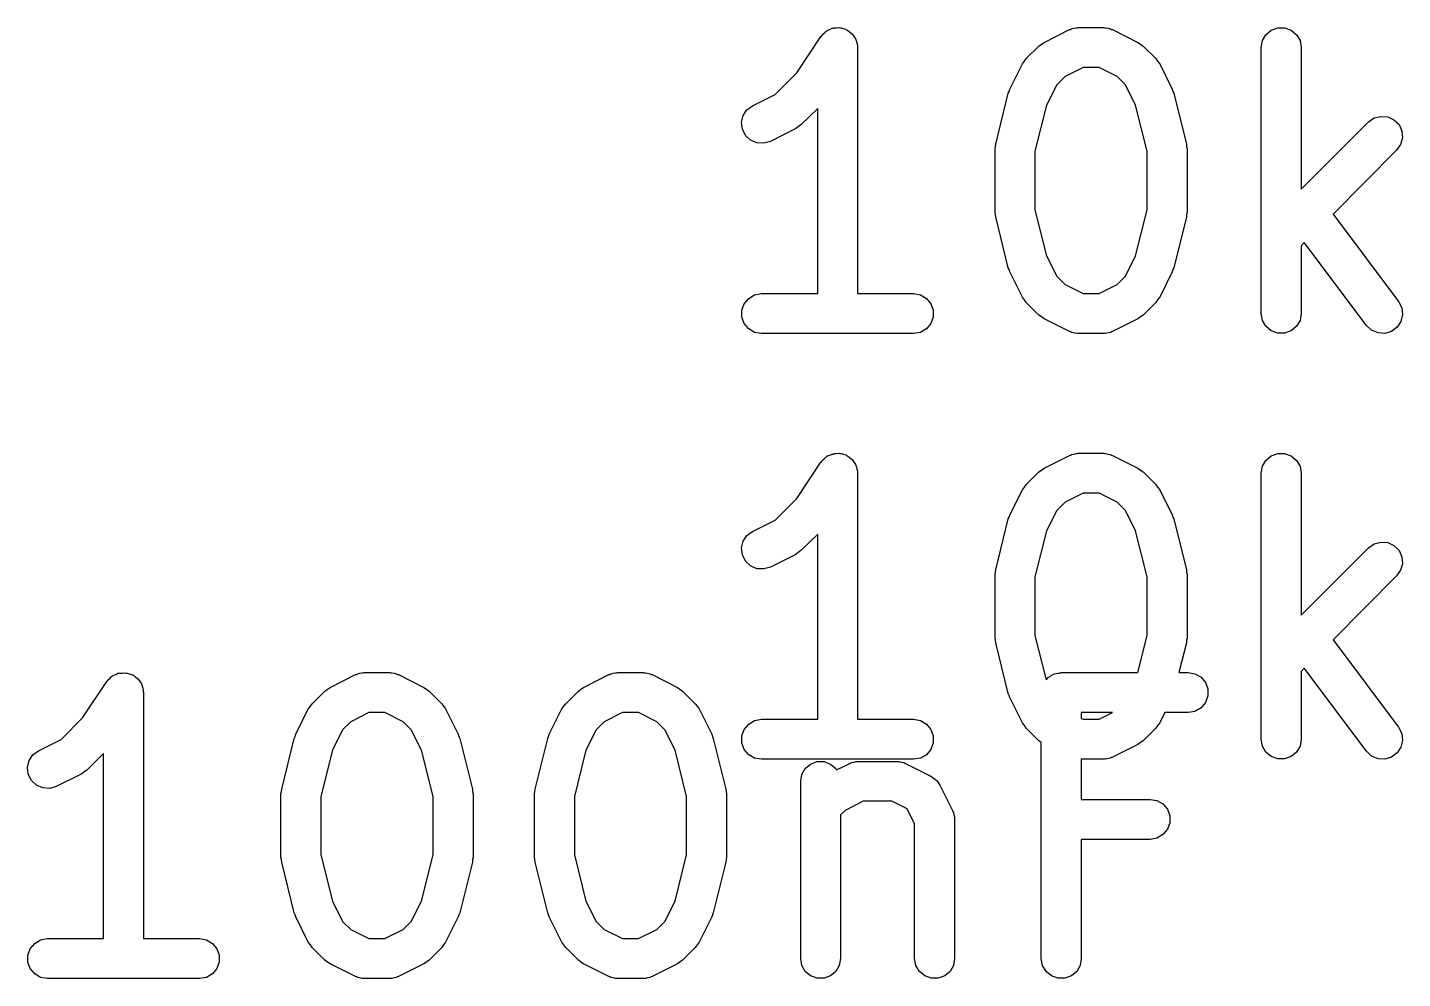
# Model space of a CAD drawing. Extents: x 128.4 to 190.5, y -130.4 to -95.9.
# Drawn here: x 163.41 to 168.57, y -110.23 to -106.65 of the extents above; entities that cross this region are included whole.
import ezdxf

# ---------------------------------------------------------------- set-up
doc = ezdxf.new("R2010")
doc.units = 0
doc.header["$MEASUREMENT"] = 0
doc.layers.add('BLACK', color=7, linetype='CONTINUOUS')

msp = doc.modelspace()

# ---------------------------------------------------------------- linework, layer by layer
at = {"layer": 'Black'}
for p, q in [((166.392, -106.68), (166.399, -106.674)), ((166.399, -106.674), (166.405, -106.668)), ((166.405, -106.668), (166.409, -106.666)), ((166.409, -106.666), (166.412, -106.663)), ((166.412, -106.663), (166.421, -106.66)), ((166.421, -106.66), (166.429, -106.656)), ((166.429, -106.656), (166.433, -106.656)), ((166.433, -106.656), (166.437, -106.654)), ((166.437, -106.654), (166.446, -106.654)), ((166.446, -106.654), (166.454, -106.653)), ((166.454, -106.653), (166.458, -106.654)), ((166.458, -106.654), (166.463, -106.654)), ((166.463, -106.654), (166.471, -106.657)), ((166.471, -106.657), (166.48, -106.659)), ((166.48, -106.659), (166.483, -106.662)), ((166.483, -106.662), (166.487, -106.663)), ((166.487, -106.663), (166.494, -106.669)), ((166.494, -106.669), (166.501, -106.674)), ((166.501, -106.674), (166.504, -106.677)), ((166.504, -106.677), (166.507, -106.68)), ((167.226, -106.709), (167.321, -106.661)), ((167.321, -106.661), (167.325, -106.66)), ((167.325, -106.66), (167.329, -106.658)), ((167.329, -106.658), (167.337, -106.656)), ((167.337, -106.656), (167.346, -106.654)), ((167.346, -106.654), (167.35, -106.654)), ((167.35, -106.654), (167.354, -106.653)), ((167.354, -106.653), (167.45, -106.653)), ((167.45, -106.653), (167.454, -106.654)), ((167.454, -106.654), (167.458, -106.654)), ((167.458, -106.654), (167.467, -106.656)), ((167.467, -106.656), (167.475, -106.658)), ((167.475, -106.658), (167.479, -106.66)), ((167.479, -106.66), (167.483, -106.661)), ((167.483, -106.661), (167.578, -106.709)), ((168.059, -106.68), (168.079, -106.663)), ((168.079, -106.663), (168.103, -106.654)), ((168.103, -106.654), (168.129, -106.654)), ((168.129, -106.654), (168.154, -106.663)), ((168.154, -106.663), (168.174, -106.68)), ((166.296, -106.823), (166.387, -106.687)), ((166.387, -106.687), (166.39, -106.684)), ((166.39, -106.684), (166.392, -106.68)), ((166.507, -106.68), (166.512, -106.688)), ((166.512, -106.688), (166.517, -106.695)), ((166.517, -106.695), (166.518, -106.699)), ((166.518, -106.699), (166.52, -106.702)), ((166.52, -106.702), (166.522, -106.711)), ((166.522, -106.711), (166.524, -106.72)), ((166.524, -106.72), (166.524, -106.724)), ((166.524, -106.724), (166.525, -106.728)), ((166.525, -106.728), (166.525, -107.653)), ((167.158, -106.77), (167.206, -106.723)), ((167.206, -106.723), (167.216, -106.716)), ((167.216, -106.716), (167.226, -106.709)), ((167.578, -106.709), (167.588, -106.716)), ((167.588, -106.716), (167.598, -106.723)), ((167.598, -106.723), (167.645, -106.77)), ((168.041, -106.728), (168.046, -106.702)), ((168.041, -107.728), (168.041, -106.728)), ((168.046, -106.702), (168.059, -106.68)), ((168.174, -106.68), (168.187, -106.702)), ((168.187, -106.702), (168.191, -106.728)), ((168.191, -106.728), (168.191, -107.261)), ((167.144, -106.79), (167.152, -106.78)), ((167.152, -106.78), (167.158, -106.77)), ((167.645, -106.77), (167.652, -106.78)), ((167.652, -106.78), (167.66, -106.79)), ((166.215, -106.905), (166.296, -106.823)), ((167.097, -106.885), (167.144, -106.79)), ((167.372, -106.803), (167.304, -106.837)), ((167.432, -106.803), (167.372, -106.803)), ((167.5, -106.837), (167.432, -106.803)), ((167.66, -106.79), (167.707, -106.885)), ((167.273, -106.868), (167.235, -106.945)), ((167.304, -106.837), (167.273, -106.868)), ((167.531, -106.868), (167.5, -106.837)), ((167.569, -106.945), (167.531, -106.868)), ((166.13, -106.947), (166.215, -106.905)), ((167.044, -107.091), (167.091, -106.9)), ((167.091, -106.9), (167.094, -106.893)), ((167.094, -106.893), (167.097, -106.885)), ((167.707, -106.885), (167.709, -106.893)), ((167.709, -106.893), (167.713, -106.9)), ((167.713, -106.9), (167.76, -107.091)), ((166.089, -107.009), (166.095, -106.984)), ((166.095, -106.984), (166.109, -106.962)), ((166.109, -106.962), (166.13, -106.947)), ((166.375, -106.957), (166.312, -107.019)), ((166.375, -107.653), (166.375, -106.957)), ((167.235, -106.945), (167.191, -107.118)), ((167.613, -107.118), (167.569, -106.945)), ((168.466, -106.993), (168.491, -106.987)), ((168.491, -106.987), (168.517, -106.989)), ((166.092, -107.035), (166.089, -107.009)), ((166.104, -107.059), (166.092, -107.035)), ((166.293, -107.033), (166.197, -107.081)), ((166.302, -107.026), (166.293, -107.033)), ((166.312, -107.019), (166.302, -107.026)), ((168.191, -107.261), (168.444, -107.008)), ((168.444, -107.008), (168.466, -106.993)), ((168.517, -106.989), (168.54, -107)), ((168.54, -107), (168.559, -107.018)), ((168.559, -107.018), (168.57, -107.042)), ((166.123, -107.076), (166.104, -107.059)), ((166.146, -107.087), (166.123, -107.076)), ((166.172, -107.088), (166.146, -107.087)), ((166.197, -107.081), (166.172, -107.088)), ((167.043, -107.1), (167.044, -107.091)), ((167.76, -107.091), (167.761, -107.1)), ((168.572, -107.068), (168.565, -107.093)), ((168.57, -107.042), (168.572, -107.068)), ((167.041, -107.109), (167.043, -107.1)), ((167.041, -107.347), (167.041, -107.109)), ((167.191, -107.118), (167.191, -107.338)), ((167.613, -107.338), (167.613, -107.118)), ((167.761, -107.1), (167.763, -107.109)), ((167.763, -107.109), (167.763, -107.347)), ((168.55, -107.114), (168.311, -107.354)), ((168.565, -107.093), (168.55, -107.114)), ((167.043, -107.356), (167.041, -107.347)), ((167.191, -107.338), (167.235, -107.511)), ((167.569, -107.511), (167.613, -107.338)), ((167.763, -107.347), (167.761, -107.356)), ((167.044, -107.365), (167.043, -107.356)), ((167.091, -107.556), (167.044, -107.365)), ((167.76, -107.365), (167.713, -107.556)), ((167.761, -107.356), (167.76, -107.365)), ((168.311, -107.354), (168.557, -107.683)), ((168.203, -107.461), (168.191, -107.473)), ((168.191, -107.473), (168.191, -107.728)), ((168.437, -107.773), (168.203, -107.461)), ((167.094, -107.563), (167.091, -107.556)), ((167.235, -107.511), (167.273, -107.588)), ((167.531, -107.588), (167.569, -107.511)), ((167.713, -107.556), (167.709, -107.563)), ((167.097, -107.571), (167.094, -107.563)), ((167.144, -107.666), (167.097, -107.571)), ((167.273, -107.588), (167.304, -107.619)), ((167.5, -107.619), (167.531, -107.588)), ((167.707, -107.571), (167.66, -107.666)), ((167.709, -107.563), (167.707, -107.571)), ((166.116, -107.671), (166.138, -107.658)), ((166.138, -107.658), (166.164, -107.653)), ((166.164, -107.653), (166.375, -107.653)), ((166.525, -107.653), (166.735, -107.653)), ((166.735, -107.653), (166.761, -107.658)), ((166.761, -107.658), (166.784, -107.671)), ((167.304, -107.619), (167.372, -107.653)), ((167.372, -107.653), (167.432, -107.653)), ((167.432, -107.653), (167.5, -107.619)), ((166.09, -107.715), (166.099, -107.691)), ((166.099, -107.691), (166.116, -107.671)), ((166.784, -107.671), (166.8, -107.691)), ((166.8, -107.691), (166.809, -107.715)), ((167.152, -107.676), (167.144, -107.666)), ((167.158, -107.686), (167.152, -107.676)), ((167.206, -107.734), (167.158, -107.686)), ((167.645, -107.686), (167.598, -107.734)), ((167.652, -107.676), (167.645, -107.686)), ((167.66, -107.666), (167.652, -107.676)), ((168.557, -107.683), (168.569, -107.706)), ((168.569, -107.706), (168.572, -107.732)), ((166.09, -107.741), (166.09, -107.715)), ((166.099, -107.766), (166.09, -107.741)), ((166.809, -107.741), (166.8, -107.766)), ((166.809, -107.715), (166.809, -107.741)), ((167.216, -107.74), (167.206, -107.734)), ((167.226, -107.748), (167.216, -107.74)), ((167.321, -107.795), (167.226, -107.748)), ((167.578, -107.748), (167.483, -107.795)), ((167.588, -107.74), (167.578, -107.748)), ((167.598, -107.734), (167.588, -107.74)), ((168.046, -107.754), (168.041, -107.728)), ((168.059, -107.776), (168.046, -107.754)), ((168.187, -107.754), (168.174, -107.776)), ((168.191, -107.728), (168.187, -107.754)), ((168.566, -107.758), (168.552, -107.779)), ((168.572, -107.732), (168.566, -107.758)), ((166.116, -107.786), (166.099, -107.766)), ((166.138, -107.799), (166.116, -107.786)), ((166.164, -107.803), (166.138, -107.799)), ((166.735, -107.803), (166.164, -107.803)), ((166.761, -107.799), (166.735, -107.803)), ((166.784, -107.786), (166.761, -107.799)), ((166.8, -107.766), (166.784, -107.786)), ((167.325, -107.796), (167.321, -107.795)), ((167.329, -107.799), (167.325, -107.796)), ((167.337, -107.8), (167.329, -107.799)), ((167.346, -107.803), (167.337, -107.8)), ((167.35, -107.802), (167.346, -107.803)), ((167.354, -107.803), (167.35, -107.802)), ((167.45, -107.803), (167.354, -107.803)), ((167.454, -107.802), (167.45, -107.803)), ((167.458, -107.803), (167.454, -107.802)), ((167.467, -107.8), (167.458, -107.803)), ((167.475, -107.799), (167.467, -107.8)), ((167.479, -107.796), (167.475, -107.799)), ((167.483, -107.795), (167.479, -107.796)), ((168.079, -107.793), (168.059, -107.776)), ((168.103, -107.802), (168.079, -107.793)), ((168.129, -107.802), (168.103, -107.802)), ((168.154, -107.793), (168.129, -107.802)), ((168.174, -107.776), (168.154, -107.793)), ((168.456, -107.791), (168.437, -107.773)), ((168.48, -107.801), (168.456, -107.791)), ((168.506, -107.803), (168.48, -107.801)), ((168.531, -107.795), (168.506, -107.803)), ((168.552, -107.779), (168.531, -107.795)), ((166.392, -108.28), (166.399, -108.274)), ((166.399, -108.274), (166.405, -108.268)), ((166.405, -108.268), (166.409, -108.266)), ((166.409, -108.266), (166.412, -108.263)), ((166.412, -108.263), (166.421, -108.26)), ((166.421, -108.26), (166.429, -108.256)), ((166.429, -108.256), (166.433, -108.256)), ((166.433, -108.256), (166.437, -108.254)), ((166.437, -108.254), (166.446, -108.254)), ((166.446, -108.254), (166.454, -108.253)), ((166.454, -108.253), (166.458, -108.254)), ((166.458, -108.254), (166.463, -108.254)), ((166.463, -108.254), (166.471, -108.257)), ((166.471, -108.257), (166.48, -108.259)), ((166.48, -108.259), (166.483, -108.262)), ((166.483, -108.262), (166.487, -108.263)), ((166.487, -108.263), (166.494, -108.269)), ((166.494, -108.269), (166.501, -108.274)), ((166.501, -108.274), (166.504, -108.277)), ((166.504, -108.277), (166.507, -108.28)), ((167.226, -108.309), (167.321, -108.261)), ((167.321, -108.261), (167.325, -108.26)), ((167.325, -108.26), (167.329, -108.258)), ((167.329, -108.258), (167.337, -108.256)), ((167.337, -108.256), (167.346, -108.254)), ((167.346, -108.254), (167.35, -108.254)), ((167.35, -108.254), (167.354, -108.253)), ((167.354, -108.253), (167.45, -108.253)), ((167.45, -108.253), (167.454, -108.254)), ((167.454, -108.254), (167.458, -108.254)), ((167.458, -108.254), (167.467, -108.256)), ((167.467, -108.256), (167.475, -108.258)), ((167.475, -108.258), (167.479, -108.26)), ((167.479, -108.26), (167.483, -108.261)), ((167.483, -108.261), (167.578, -108.309)), ((168.059, -108.28), (168.079, -108.263)), ((168.079, -108.263), (168.103, -108.254)), ((168.103, -108.254), (168.129, -108.254)), ((168.129, -108.254), (168.154, -108.263)), ((168.154, -108.263), (168.174, -108.28)), ((166.296, -108.423), (166.387, -108.287)), ((166.387, -108.287), (166.39, -108.284)), ((166.39, -108.284), (166.392, -108.28)), ((166.507, -108.28), (166.512, -108.288)), ((166.512, -108.288), (166.517, -108.295)), ((166.517, -108.295), (166.518, -108.299)), ((166.518, -108.299), (166.52, -108.302)), ((166.52, -108.302), (166.522, -108.311)), ((166.522, -108.311), (166.524, -108.32)), ((166.524, -108.32), (166.524, -108.324)), ((166.524, -108.324), (166.525, -108.328)), ((166.525, -108.328), (166.525, -109.253)), ((167.158, -108.37), (167.206, -108.323)), ((167.206, -108.323), (167.216, -108.316)), ((167.216, -108.316), (167.226, -108.309)), ((167.578, -108.309), (167.588, -108.316)), ((167.588, -108.316), (167.598, -108.323)), ((167.598, -108.323), (167.645, -108.37)), ((168.041, -108.328), (168.046, -108.302)), ((168.041, -109.328), (168.041, -108.328)), ((168.046, -108.302), (168.059, -108.28)), ((168.174, -108.28), (168.187, -108.302)), ((168.187, -108.302), (168.191, -108.328)), ((168.191, -108.328), (168.191, -108.861)), ((167.144, -108.39), (167.152, -108.38)), ((167.152, -108.38), (167.158, -108.37)), ((167.645, -108.37), (167.652, -108.38)), ((167.652, -108.38), (167.66, -108.39)), ((166.215, -108.505), (166.296, -108.423)), ((167.097, -108.485), (167.144, -108.39)), ((167.372, -108.403), (167.304, -108.437)), ((167.432, -108.403), (167.372, -108.403)), ((167.5, -108.437), (167.432, -108.403)), ((167.66, -108.39), (167.707, -108.485)), ((167.094, -108.493), (167.097, -108.485)), ((167.273, -108.468), (167.235, -108.545)), ((167.304, -108.437), (167.273, -108.468)), ((167.531, -108.468), (167.5, -108.437)), ((167.569, -108.545), (167.531, -108.468)), ((167.707, -108.485), (167.709, -108.493)), ((166.13, -108.547), (166.215, -108.505)), ((167.044, -108.691), (167.091, -108.5)), ((167.091, -108.5), (167.094, -108.493)), ((167.709, -108.493), (167.713, -108.5)), ((167.713, -108.5), (167.76, -108.691)), ((166.089, -108.609), (166.095, -108.584)), ((166.095, -108.584), (166.109, -108.562)), ((166.109, -108.562), (166.13, -108.547)), ((166.375, -108.557), (166.312, -108.619)), ((166.375, -109.253), (166.375, -108.557)), ((167.235, -108.545), (167.191, -108.718)), ((167.613, -108.718), (167.569, -108.545)), ((168.466, -108.593), (168.491, -108.587)), ((168.491, -108.587), (168.517, -108.589)), ((168.517, -108.589), (168.54, -108.6)), ((166.092, -108.635), (166.089, -108.609)), ((166.104, -108.659), (166.092, -108.635)), ((166.293, -108.633), (166.197, -108.681)), ((166.302, -108.626), (166.293, -108.633)), ((166.312, -108.619), (166.302, -108.626)), ((168.191, -108.861), (168.444, -108.608)), ((168.444, -108.608), (168.466, -108.593)), ((168.54, -108.6), (168.559, -108.618)), ((168.559, -108.618), (168.57, -108.642)), ((166.123, -108.676), (166.104, -108.659)), ((166.146, -108.687), (166.123, -108.676)), ((166.172, -108.688), (166.146, -108.687)), ((166.197, -108.681), (166.172, -108.688)), ((167.043, -108.7), (167.044, -108.691)), ((167.76, -108.691), (167.761, -108.7)), ((168.572, -108.668), (168.565, -108.693)), ((168.57, -108.642), (168.572, -108.668)), ((167.041, -108.709), (167.043, -108.7)), ((167.041, -108.947), (167.041, -108.709)), ((167.191, -108.718), (167.191, -108.938)), ((167.613, -108.938), (167.613, -108.718)), ((167.761, -108.7), (167.763, -108.709)), ((167.763, -108.709), (167.763, -108.947)), ((168.55, -108.714), (168.311, -108.954)), ((168.565, -108.693), (168.55, -108.714)), ((167.043, -108.956), (167.041, -108.947)), ((167.191, -108.938), (167.233, -109.104)), ((167.578, -109.077), (167.613, -108.938)), ((167.763, -108.947), (167.761, -108.956)), ((167.044, -108.965), (167.043, -108.956)), ((167.091, -109.156), (167.044, -108.965)), ((167.76, -108.965), (167.732, -109.077)), ((167.761, -108.956), (167.76, -108.965)), ((168.311, -108.954), (168.557, -109.283)), ((163.707, -109.108), (163.709, -109.104)), ((163.709, -109.104), (163.716, -109.098)), ((163.716, -109.098), (163.722, -109.092)), ((163.722, -109.092), (163.726, -109.09)), ((163.726, -109.09), (163.729, -109.087)), ((163.729, -109.087), (163.738, -109.084)), ((163.738, -109.084), (163.746, -109.08)), ((163.746, -109.08), (163.75, -109.08)), ((163.75, -109.08), (163.754, -109.079)), ((163.754, -109.079), (163.763, -109.079)), ((163.763, -109.079), (163.771, -109.078)), ((163.771, -109.078), (163.776, -109.079)), ((163.776, -109.079), (163.78, -109.079)), ((163.78, -109.079), (163.788, -109.082)), ((163.788, -109.082), (163.797, -109.084)), ((163.797, -109.084), (163.8, -109.086)), ((163.8, -109.086), (163.804, -109.087)), ((163.804, -109.087), (163.811, -109.093)), ((163.811, -109.093), (163.818, -109.098)), ((163.818, -109.098), (163.821, -109.102)), ((163.821, -109.102), (163.824, -109.104)), ((163.824, -109.104), (163.829, -109.112)), ((164.543, -109.133), (164.638, -109.085)), ((164.638, -109.085), (164.642, -109.084)), ((164.642, -109.084), (164.646, -109.082)), ((164.646, -109.082), (164.654, -109.08)), ((164.654, -109.08), (164.663, -109.078)), ((164.663, -109.078), (164.667, -109.078)), ((164.667, -109.078), (164.671, -109.077)), ((164.671, -109.077), (164.767, -109.077)), ((164.767, -109.077), (164.771, -109.078)), ((164.771, -109.078), (164.775, -109.078)), ((164.775, -109.078), (164.784, -109.08)), ((164.784, -109.08), (164.792, -109.082)), ((164.792, -109.082), (164.796, -109.084)), ((164.796, -109.084), (164.8, -109.085)), ((164.8, -109.085), (164.895, -109.133)), ((165.495, -109.133), (165.59, -109.085)), ((165.59, -109.085), (165.594, -109.084)), ((165.594, -109.084), (165.598, -109.082)), ((165.598, -109.082), (165.607, -109.08)), ((165.607, -109.08), (165.615, -109.078)), ((165.615, -109.078), (165.62, -109.078)), ((165.62, -109.078), (165.624, -109.077)), ((165.624, -109.077), (165.719, -109.077)), ((165.719, -109.077), (165.723, -109.078)), ((165.723, -109.078), (165.728, -109.078)), ((165.728, -109.078), (165.736, -109.08)), ((165.736, -109.08), (165.745, -109.082)), ((165.745, -109.082), (165.748, -109.084)), ((165.748, -109.084), (165.753, -109.085)), ((165.753, -109.085), (165.848, -109.133)), ((167.233, -109.104), (167.238, -109.1)), ((167.233, -109.104), (167.233, -109.104)), ((167.238, -109.1), (167.242, -109.095)), ((167.242, -109.095), (167.248, -109.092)), ((167.248, -109.092), (167.253, -109.087)), ((167.253, -109.087), (167.259, -109.085)), ((167.259, -109.085), (167.265, -109.082)), ((167.265, -109.082), (167.271, -109.081)), ((167.271, -109.081), (167.277, -109.079)), ((167.277, -109.079), (167.284, -109.079)), ((167.284, -109.079), (167.29, -109.077)), ((167.29, -109.077), (167.578, -109.077)), ((167.732, -109.077), (167.767, -109.077)), ((167.767, -109.077), (167.792, -109.082)), ((167.792, -109.082), (167.815, -109.095)), ((167.815, -109.095), (167.832, -109.115)), ((168.203, -109.061), (168.191, -109.073)), ((168.191, -109.073), (168.191, -109.328)), ((168.437, -109.373), (168.203, -109.061)), ((163.613, -109.247), (163.704, -109.111)), ((163.704, -109.111), (163.707, -109.108)), ((163.829, -109.112), (163.834, -109.119)), ((163.834, -109.119), (163.835, -109.123)), ((163.835, -109.123), (163.837, -109.127)), ((163.837, -109.127), (163.839, -109.136)), ((163.839, -109.136), (163.841, -109.144)), ((163.841, -109.144), (163.841, -109.148)), ((163.841, -109.148), (163.842, -109.152)), ((163.842, -109.152), (163.842, -110.077)), ((164.476, -109.195), (164.523, -109.147)), ((164.523, -109.147), (164.533, -109.14)), ((164.533, -109.14), (164.543, -109.133)), ((164.895, -109.133), (164.905, -109.14)), ((164.905, -109.14), (164.915, -109.147)), ((164.915, -109.147), (164.963, -109.195)), ((165.428, -109.195), (165.476, -109.147)), ((165.476, -109.147), (165.485, -109.14)), ((165.485, -109.14), (165.495, -109.133)), ((165.848, -109.133), (165.857, -109.14)), ((165.857, -109.14), (165.867, -109.147)), ((165.867, -109.147), (165.915, -109.195)), ((167.094, -109.163), (167.091, -109.156)), ((167.832, -109.115), (167.841, -109.139)), ((167.841, -109.139), (167.841, -109.165)), ((164.461, -109.214), (164.469, -109.204)), ((164.469, -109.204), (164.476, -109.195)), ((164.963, -109.195), (164.969, -109.204)), ((164.969, -109.204), (164.977, -109.214)), ((165.414, -109.214), (165.421, -109.204)), ((165.421, -109.204), (165.428, -109.195)), ((165.915, -109.195), (165.922, -109.204)), ((165.922, -109.204), (165.929, -109.214)), ((167.097, -109.171), (167.094, -109.163)), ((167.144, -109.266), (167.097, -109.171)), ((167.832, -109.19), (167.815, -109.21)), ((167.841, -109.165), (167.832, -109.19)), ((163.532, -109.329), (163.613, -109.247)), ((164.414, -109.309), (164.461, -109.214)), ((164.689, -109.227), (164.621, -109.262)), ((164.749, -109.227), (164.689, -109.227)), ((164.817, -109.262), (164.749, -109.227)), ((164.977, -109.214), (165.024, -109.309)), ((165.366, -109.309), (165.414, -109.214)), ((165.642, -109.227), (165.573, -109.262)), ((165.701, -109.227), (165.642, -109.227)), ((165.77, -109.262), (165.701, -109.227)), ((165.929, -109.214), (165.977, -109.309)), ((166.116, -109.271), (166.138, -109.258)), ((166.138, -109.258), (166.164, -109.253)), ((166.164, -109.253), (166.375, -109.253)), ((166.525, -109.253), (166.735, -109.253)), ((166.735, -109.253), (166.761, -109.258)), ((166.761, -109.258), (166.784, -109.271)), ((167.365, -109.227), (167.365, -109.25)), ((167.483, -109.227), (167.365, -109.227)), ((167.365, -109.25), (167.372, -109.253)), ((167.372, -109.253), (167.432, -109.253)), ((167.432, -109.253), (167.483, -109.227)), ((167.679, -109.227), (167.66, -109.266)), ((167.767, -109.227), (167.679, -109.227)), ((167.792, -109.223), (167.767, -109.227)), ((167.815, -109.21), (167.792, -109.223)), ((164.412, -109.317), (164.414, -109.309)), ((164.59, -109.292), (164.552, -109.369)), ((164.621, -109.262), (164.59, -109.292)), ((164.848, -109.292), (164.817, -109.262)), ((164.886, -109.369), (164.848, -109.292)), ((165.024, -109.309), (165.027, -109.317)), ((165.364, -109.317), (165.366, -109.309)), ((165.543, -109.292), (165.504, -109.369)), ((165.573, -109.262), (165.543, -109.292)), ((165.8, -109.292), (165.77, -109.262)), ((165.839, -109.369), (165.8, -109.292)), ((165.977, -109.309), (165.979, -109.317)), ((166.09, -109.315), (166.099, -109.291)), ((166.099, -109.291), (166.116, -109.271)), ((166.784, -109.271), (166.8, -109.291)), ((166.8, -109.291), (166.809, -109.315)), ((167.152, -109.276), (167.144, -109.266)), ((167.158, -109.286), (167.152, -109.276)), ((167.206, -109.334), (167.158, -109.286)), ((167.645, -109.286), (167.598, -109.334)), ((167.652, -109.276), (167.645, -109.286)), ((167.66, -109.266), (167.652, -109.276)), ((168.557, -109.283), (168.569, -109.306)), ((168.569, -109.306), (168.572, -109.332)), ((163.447, -109.371), (163.532, -109.329)), ((164.361, -109.515), (164.408, -109.325)), ((164.408, -109.325), (164.412, -109.317)), ((165.027, -109.317), (165.03, -109.325)), ((165.03, -109.325), (165.078, -109.515)), ((165.313, -109.515), (165.361, -109.325)), ((165.361, -109.325), (165.364, -109.317)), ((165.979, -109.317), (165.982, -109.325)), ((165.982, -109.325), (166.03, -109.515)), ((166.09, -109.341), (166.09, -109.315)), ((166.099, -109.366), (166.09, -109.341)), ((166.809, -109.341), (166.8, -109.366)), ((166.809, -109.315), (166.809, -109.341)), ((167.215, -109.34), (167.206, -109.334)), ((167.215, -110.152), (167.215, -109.34)), ((167.578, -109.348), (167.483, -109.395)), ((167.588, -109.34), (167.578, -109.348)), ((167.598, -109.334), (167.588, -109.34)), ((168.046, -109.354), (168.041, -109.328)), ((168.059, -109.376), (168.046, -109.354)), ((168.187, -109.354), (168.174, -109.376)), ((168.191, -109.328), (168.187, -109.354)), ((168.566, -109.358), (168.552, -109.379)), ((168.572, -109.332), (168.566, -109.358)), ((163.406, -109.434), (163.412, -109.408)), ((163.412, -109.408), (163.426, -109.387)), ((163.426, -109.387), (163.447, -109.371)), ((163.692, -109.381), (163.629, -109.444)), ((163.692, -110.077), (163.692, -109.381)), ((164.552, -109.369), (164.508, -109.543)), ((164.93, -109.543), (164.886, -109.369)), ((165.504, -109.369), (165.461, -109.543)), ((165.882, -109.543), (165.839, -109.369)), ((166.116, -109.386), (166.099, -109.366)), ((166.138, -109.399), (166.116, -109.386)), ((166.164, -109.403), (166.138, -109.399)), ((166.735, -109.403), (166.164, -109.403)), ((166.348, -109.421), (166.373, -109.412)), ((166.373, -109.412), (166.399, -109.412)), ((166.399, -109.412), (166.423, -109.421)), ((166.499, -109.417), (166.503, -109.415)), ((166.503, -109.415), (166.512, -109.414)), ((166.512, -109.414), (166.52, -109.411)), ((166.52, -109.411), (166.524, -109.411)), ((166.524, -109.411), (166.529, -109.411)), ((166.529, -109.411), (166.671, -109.411)), ((166.671, -109.411), (166.676, -109.411)), ((166.676, -109.411), (166.68, -109.411)), ((166.68, -109.411), (166.688, -109.414)), ((166.688, -109.414), (166.697, -109.415)), ((166.697, -109.415), (166.701, -109.417)), ((166.761, -109.399), (166.735, -109.403)), ((166.784, -109.386), (166.761, -109.399)), ((166.8, -109.366), (166.784, -109.386)), ((167.45, -109.403), (167.365, -109.403)), ((167.365, -109.403), (167.365, -109.554)), ((167.454, -109.402), (167.45, -109.403)), ((167.458, -109.403), (167.454, -109.402)), ((167.467, -109.4), (167.458, -109.403)), ((167.475, -109.399), (167.467, -109.4)), ((167.479, -109.396), (167.475, -109.399)), ((167.483, -109.395), (167.479, -109.396)), ((168.079, -109.393), (168.059, -109.376)), ((168.103, -109.402), (168.079, -109.393)), ((168.129, -109.402), (168.103, -109.402)), ((168.154, -109.393), (168.129, -109.402)), ((168.174, -109.376), (168.154, -109.393)), ((168.456, -109.391), (168.437, -109.373)), ((168.48, -109.401), (168.456, -109.391)), ((168.506, -109.403), (168.48, -109.401)), ((168.531, -109.395), (168.506, -109.403)), ((168.552, -109.379), (168.531, -109.395)), ((163.409, -109.459), (163.406, -109.434)), ((163.421, -109.483), (163.409, -109.459)), ((163.61, -109.458), (163.514, -109.505)), ((163.619, -109.45), (163.61, -109.458)), ((163.629, -109.444), (163.619, -109.45)), ((166.311, -109.486), (166.315, -109.46)), ((166.315, -109.46), (166.328, -109.438)), ((166.328, -109.438), (166.348, -109.421)), ((166.423, -109.421), (166.443, -109.438)), ((166.443, -109.438), (166.446, -109.443)), ((166.446, -109.443), (166.495, -109.419)), ((166.495, -109.419), (166.499, -109.417)), ((166.701, -109.417), (166.705, -109.419)), ((166.705, -109.419), (166.8, -109.466)), ((166.8, -109.466), (166.809, -109.473)), ((163.44, -109.501), (163.421, -109.483)), ((163.464, -109.511), (163.44, -109.501)), ((163.49, -109.513), (163.464, -109.511)), ((163.514, -109.505), (163.49, -109.513)), ((164.36, -109.524), (164.361, -109.515)), ((165.078, -109.515), (165.078, -109.524)), ((165.312, -109.524), (165.313, -109.515)), ((166.03, -109.515), (166.031, -109.524)), ((166.311, -110.152), (166.311, -109.486)), ((166.809, -109.473), (166.818, -109.479)), ((166.818, -109.479), (166.819, -109.481)), ((166.819, -109.481), (166.821, -109.482)), ((166.821, -109.482), (166.827, -109.491)), ((166.827, -109.491), (166.834, -109.5)), ((166.834, -109.5), (166.881, -109.595)), ((164.358, -109.533), (164.36, -109.524)), ((164.358, -109.771), (164.358, -109.533)), ((164.508, -109.543), (164.508, -109.762)), ((164.93, -109.762), (164.93, -109.543)), ((165.078, -109.524), (165.08, -109.533)), ((165.08, -109.533), (165.08, -109.771)), ((165.311, -109.533), (165.312, -109.524)), ((165.311, -109.771), (165.311, -109.533)), ((165.461, -109.543), (165.461, -109.762)), ((165.882, -109.762), (165.882, -109.543)), ((166.031, -109.524), (166.032, -109.533)), ((166.032, -109.533), (166.032, -109.771)), ((166.546, -109.561), (166.478, -109.595)), ((166.654, -109.561), (166.546, -109.561)), ((166.711, -109.589), (166.654, -109.561)), ((167.365, -109.554), (167.624, -109.554)), ((167.624, -109.554), (167.649, -109.558)), ((167.649, -109.558), (167.672, -109.571)), ((166.478, -109.595), (166.461, -109.612)), ((166.461, -109.612), (166.461, -110.152)), ((166.739, -109.646), (166.711, -109.589)), ((166.881, -109.595), (166.883, -109.599)), ((166.883, -109.599), (166.885, -109.603)), ((166.885, -109.603), (166.886, -109.612)), ((166.886, -109.612), (166.889, -109.62)), ((166.889, -109.62), (166.889, -109.624)), ((167.672, -109.571), (167.689, -109.591)), ((167.689, -109.591), (167.698, -109.616)), ((167.698, -109.616), (167.698, -109.642)), ((166.739, -110.152), (166.739, -109.646)), ((166.889, -109.624), (166.889, -109.629)), ((166.889, -109.629), (166.889, -110.152)), ((167.689, -109.666), (167.672, -109.686)), ((167.698, -109.642), (167.689, -109.666)), ((167.624, -109.704), (167.365, -109.704)), ((167.365, -109.704), (167.365, -110.152)), ((167.649, -109.699), (167.624, -109.704)), ((167.672, -109.686), (167.649, -109.699)), ((164.36, -109.78), (164.358, -109.771)), ((164.508, -109.762), (164.552, -109.936)), ((164.886, -109.936), (164.93, -109.762)), ((165.08, -109.771), (165.078, -109.78)), ((165.312, -109.78), (165.311, -109.771)), ((165.461, -109.762), (165.504, -109.936)), ((165.839, -109.936), (165.882, -109.762)), ((166.032, -109.771), (166.031, -109.78)), ((164.361, -109.79), (164.36, -109.78)), ((164.408, -109.98), (164.361, -109.79)), ((165.078, -109.79), (165.03, -109.98)), ((165.078, -109.78), (165.078, -109.79)), ((165.313, -109.79), (165.312, -109.78)), ((165.361, -109.98), (165.313, -109.79)), ((166.03, -109.79), (165.982, -109.98)), ((166.031, -109.78), (166.03, -109.79)), ((164.412, -109.988), (164.408, -109.98)), ((164.552, -109.936), (164.59, -110.013)), ((164.848, -110.013), (164.886, -109.936)), ((165.03, -109.98), (165.027, -109.988)), ((165.364, -109.988), (165.361, -109.98)), ((165.504, -109.936), (165.543, -110.013)), ((165.8, -110.013), (165.839, -109.936)), ((165.982, -109.98), (165.979, -109.988)), ((164.414, -109.995), (164.412, -109.988)), ((164.461, -110.091), (164.414, -109.995)), ((164.59, -110.013), (164.621, -110.043)), ((164.817, -110.043), (164.848, -110.013)), ((165.024, -109.995), (164.977, -110.091)), ((165.027, -109.988), (165.024, -109.995)), ((165.366, -109.995), (165.364, -109.988)), ((165.414, -110.091), (165.366, -109.995)), ((165.543, -110.013), (165.573, -110.043)), ((165.77, -110.043), (165.8, -110.013)), ((165.977, -109.995), (165.929, -110.091)), ((165.979, -109.988), (165.977, -109.995)), ((163.433, -110.095), (163.455, -110.082)), ((163.455, -110.082), (163.481, -110.077)), ((163.481, -110.077), (163.692, -110.077)), ((163.842, -110.077), (164.052, -110.077)), ((164.052, -110.077), (164.078, -110.082)), ((164.078, -110.082), (164.101, -110.095)), ((164.621, -110.043), (164.689, -110.077)), ((164.689, -110.077), (164.749, -110.077)), ((164.749, -110.077), (164.817, -110.043)), ((165.573, -110.043), (165.642, -110.077)), ((165.642, -110.077), (165.701, -110.077)), ((165.701, -110.077), (165.77, -110.043)), ((163.407, -110.139), (163.416, -110.115)), ((163.407, -110.165), (163.407, -110.139)), ((163.416, -110.115), (163.433, -110.095)), ((164.101, -110.095), (164.117, -110.115)), ((164.117, -110.115), (164.126, -110.139)), ((164.126, -110.139), (164.126, -110.165)), ((164.469, -110.1), (164.461, -110.091)), ((164.476, -110.11), (164.469, -110.1)), ((164.523, -110.158), (164.476, -110.11)), ((164.963, -110.11), (164.915, -110.158)), ((164.969, -110.1), (164.963, -110.11)), ((164.977, -110.091), (164.969, -110.1)), ((165.421, -110.1), (165.414, -110.091)), ((165.428, -110.11), (165.421, -110.1)), ((165.476, -110.158), (165.428, -110.11)), ((165.915, -110.11), (165.867, -110.158)), ((165.922, -110.1), (165.915, -110.11)), ((165.929, -110.091), (165.922, -110.1)), ((163.416, -110.19), (163.407, -110.165)), ((163.433, -110.21), (163.416, -110.19)), ((164.117, -110.19), (164.101, -110.21)), ((164.126, -110.165), (164.117, -110.19)), ((164.533, -110.165), (164.523, -110.158)), ((164.543, -110.172), (164.533, -110.165)), ((164.638, -110.219), (164.543, -110.172)), ((164.895, -110.172), (164.8, -110.219)), ((164.905, -110.165), (164.895, -110.172)), ((164.915, -110.158), (164.905, -110.165)), ((165.485, -110.165), (165.476, -110.158)), ((165.495, -110.172), (165.485, -110.165)), ((165.59, -110.219), (165.495, -110.172)), ((165.848, -110.172), (165.753, -110.219)), ((165.857, -110.165), (165.848, -110.172)), ((165.867, -110.158), (165.857, -110.165)), ((166.315, -110.178), (166.311, -110.152)), ((166.328, -110.201), (166.315, -110.178)), ((166.456, -110.178), (166.443, -110.201)), ((166.461, -110.152), (166.456, -110.178)), ((166.744, -110.178), (166.739, -110.152)), ((166.757, -110.201), (166.744, -110.178)), ((166.885, -110.178), (166.872, -110.201)), ((166.889, -110.152), (166.885, -110.178)), ((167.22, -110.178), (167.215, -110.152)), ((167.233, -110.201), (167.22, -110.178)), ((167.361, -110.178), (167.348, -110.201)), ((167.365, -110.152), (167.361, -110.178)), ((163.455, -110.223), (163.433, -110.21)), ((163.481, -110.227), (163.455, -110.223)), ((164.052, -110.227), (163.481, -110.227)), ((164.078, -110.223), (164.052, -110.227)), ((164.101, -110.21), (164.078, -110.223)), ((164.642, -110.221), (164.638, -110.219)), ((164.646, -110.223), (164.642, -110.221)), ((164.654, -110.224), (164.646, -110.223)), ((164.663, -110.227), (164.654, -110.224)), ((164.667, -110.227), (164.663, -110.227)), ((164.671, -110.227), (164.667, -110.227)), ((164.767, -110.227), (164.671, -110.227)), ((164.771, -110.227), (164.767, -110.227)), ((164.775, -110.227), (164.771, -110.227)), ((164.784, -110.224), (164.775, -110.227)), ((164.792, -110.223), (164.784, -110.224)), ((164.796, -110.221), (164.792, -110.223)), ((164.8, -110.219), (164.796, -110.221)), ((165.594, -110.221), (165.59, -110.219)), ((165.598, -110.223), (165.594, -110.221)), ((165.607, -110.224), (165.598, -110.223)), ((165.615, -110.227), (165.607, -110.224)), ((165.62, -110.227), (165.615, -110.227)), ((165.624, -110.227), (165.62, -110.227)), ((165.719, -110.227), (165.624, -110.227)), ((165.723, -110.227), (165.719, -110.227)), ((165.728, -110.227), (165.723, -110.227)), ((165.736, -110.224), (165.728, -110.227)), ((165.745, -110.223), (165.736, -110.224)), ((165.748, -110.221), (165.745, -110.223)), ((165.753, -110.219), (165.748, -110.221)), ((166.348, -110.217), (166.328, -110.201)), ((166.373, -110.226), (166.348, -110.217)), ((166.399, -110.226), (166.373, -110.226)), ((166.423, -110.217), (166.399, -110.226)), ((166.443, -110.201), (166.423, -110.217)), ((166.777, -110.217), (166.757, -110.201)), ((166.801, -110.226), (166.777, -110.217)), ((166.827, -110.226), (166.801, -110.226)), ((166.852, -110.217), (166.827, -110.226)), ((166.872, -110.201), (166.852, -110.217)), ((167.253, -110.217), (167.233, -110.201)), ((167.277, -110.226), (167.253, -110.217)), ((167.303, -110.226), (167.277, -110.226)), ((167.328, -110.217), (167.303, -110.226)), ((167.348, -110.201), (167.328, -110.217))]:
    msp.add_line(p, q, dxfattribs=at)

doc.saveas('drawing.dxf')
